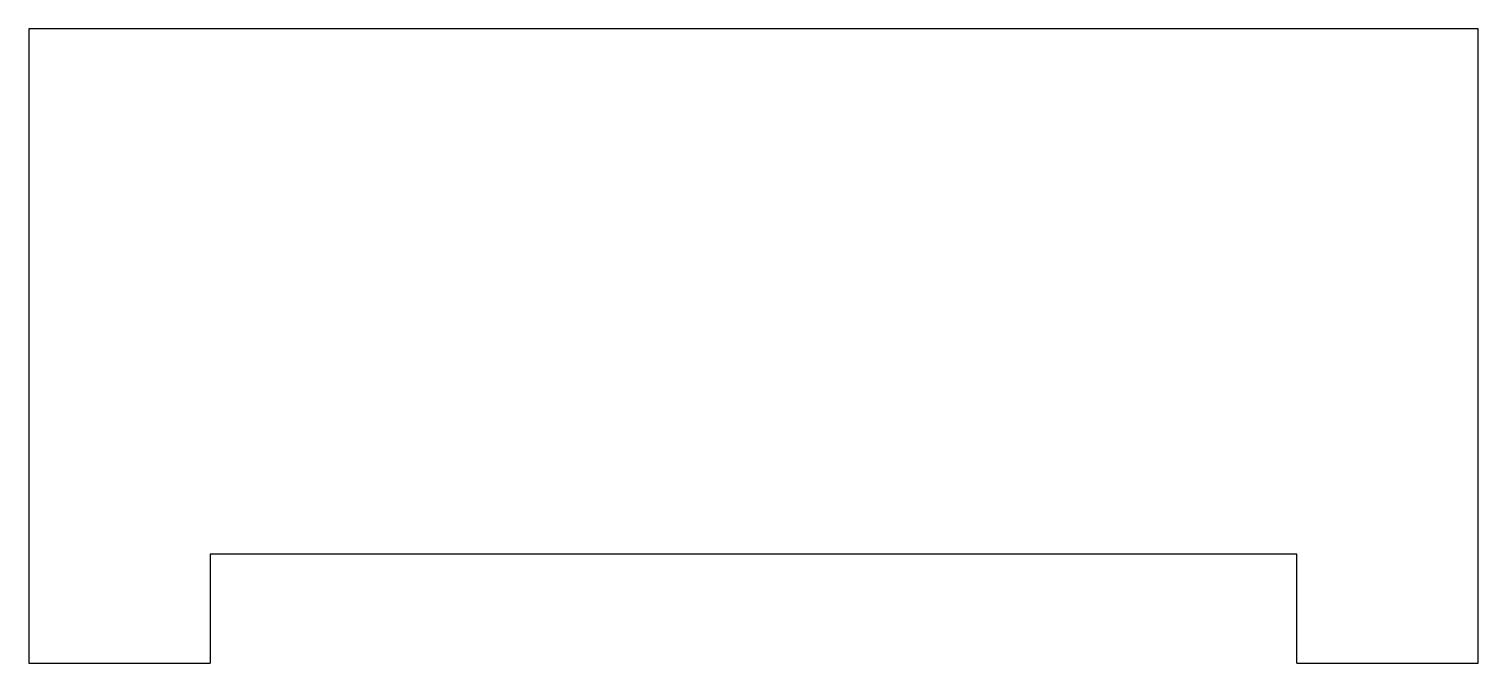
# Model space of a CAD drawing. Header units: millimetres. Extents: x -40 to 40, y -17.5 to 17.5.
import ezdxf

# ---------------------------------------------------------------- set-up
doc = ezdxf.new("R2010")
doc.units = ezdxf.units.MM

msp = doc.modelspace()

# ---------------------------------------------------------------- linework, layer by layer
for p, q in [((-40, 17.5, 6), (-40, -17.5, 6)), ((40, 17.5, 6), (-40, 17.5, 6)), ((40, -17.5, 6), (40, 17.5, 6)), ((-30, -11.5, 6), (-30, -17.5, 6)), ((30, -11.5, 6), (-30, -11.5, 6)), ((30, -17.5, 6), (30, -11.5, 6)), ((-40, -17.5, 6), (-30, -17.5, 6)), ((30, -17.5, 6), (40, -17.5, 6))]:
    msp.add_line(p, q)

doc.saveas('drawing.dxf')
